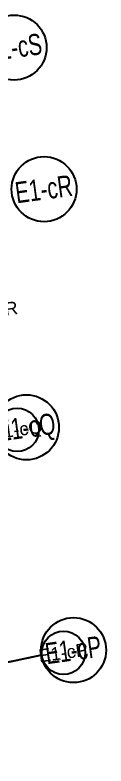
# Model space of a CAD drawing. Header units: millimetres. Extents: x -174040 to 151923, y -227569 to 142020.
# Drawn here: x -127676 to -124874, y 72116 to 95200 of the extents above; entities that cross this region are included whole.
import ezdxf
from ezdxf.enums import TextEntityAlignment as Align

# ---------------------------------------------------------------- set-up
doc = ezdxf.new("R2010")
doc.units = ezdxf.units.MM
doc.header["$LTSCALE"] = 5
doc.linetypes.add('E-RG-1F$0$$0$DOTE', pattern=[2.42, 2, -0.2, 0.02, -0.2])
for name, color, linetype in [('A—文字索引', 40, 'Continuous'), ('A—轴线、尺寸', 1, 'Continuous'), ('轴线100', 1, 'Continuous')]:
    doc.layers.add(name, color=color, linetype=linetype)
doc.styles.add('ARIAL', font='arial.ttf')

# ---------------------------------------------------------------- blocks, each defined once
blk = doc.blocks.new('A$C1C9D1350')
at = {"layer": '轴线100', "linetype": 'E-RG-1F$0$$0$DOTE'}
blk.add_line((-247362.8, 76043.4), (-283836.2, 68322.2), dxfattribs=at)
at = {"layer": '轴线100', "linetype": 'ByBlock'}
for centre in [(-248125.8, 82967.7), (-246700, 76114.4)]:
    blk.add_circle(centre, 666.7, dxfattribs=at)
at = {"layer": '轴线100', "color": 40, "style": 'ARIAL'}
for s, p in [('E1-cR', (-248877.5, 86627)), ('E1-cQ', (-248137.3, 82973.8)), ('E1-cP', (-246711.4, 76120.5))]:
    blk.add_text(s, height=400, rotation=7.78334, dxfattribs=at).set_placement(p, align=Align.MIDDLE_CENTER)

msp = doc.modelspace()

# ---------------------------------------------------------------- linework, layer by layer
at = {"layer": 'A—轴线、尺寸', "linetype": 'E-RG-1F$0$$0$DOTE'}
msp.add_line((-126861.3, 75519.9), (-163318.8, 67802.1), dxfattribs=at)
at = {"layer": 'A—轴线、尺寸', "linetype": 'ByBlock'}
for centre in [(-127703.7, 94200.4), (-126782.1, 89846.9), (-127323.5, 82525.2), (-125873.8, 75676.9)]:
    msp.add_circle(centre, 1000, dxfattribs=at)

# ---------------------------------------------------------------- block references
at = {"layer": '轴线100'}
msp.add_blockref('A$C1C9D1350', (120517.4, -520.6), dxfattribs=at)

# ---------------------------------------------------------------- texts
at = {"layer": 'A—文字索引', "style": 'ARIAL', "width": 0.7}
for s, p in [('E1-cS', (-127712.3, 94205)), ('E1-cR', (-126790.7, 89851.5)), ('E1-cQ', (-127332.1, 82529.8)), ('E1-cP', (-125882.3, 75681.5))]:
    msp.add_text(s, height=650, rotation=7.78334, dxfattribs=at).set_placement(p, align=Align.MIDDLE_CENTER)

doc.saveas('drawing.dxf')
